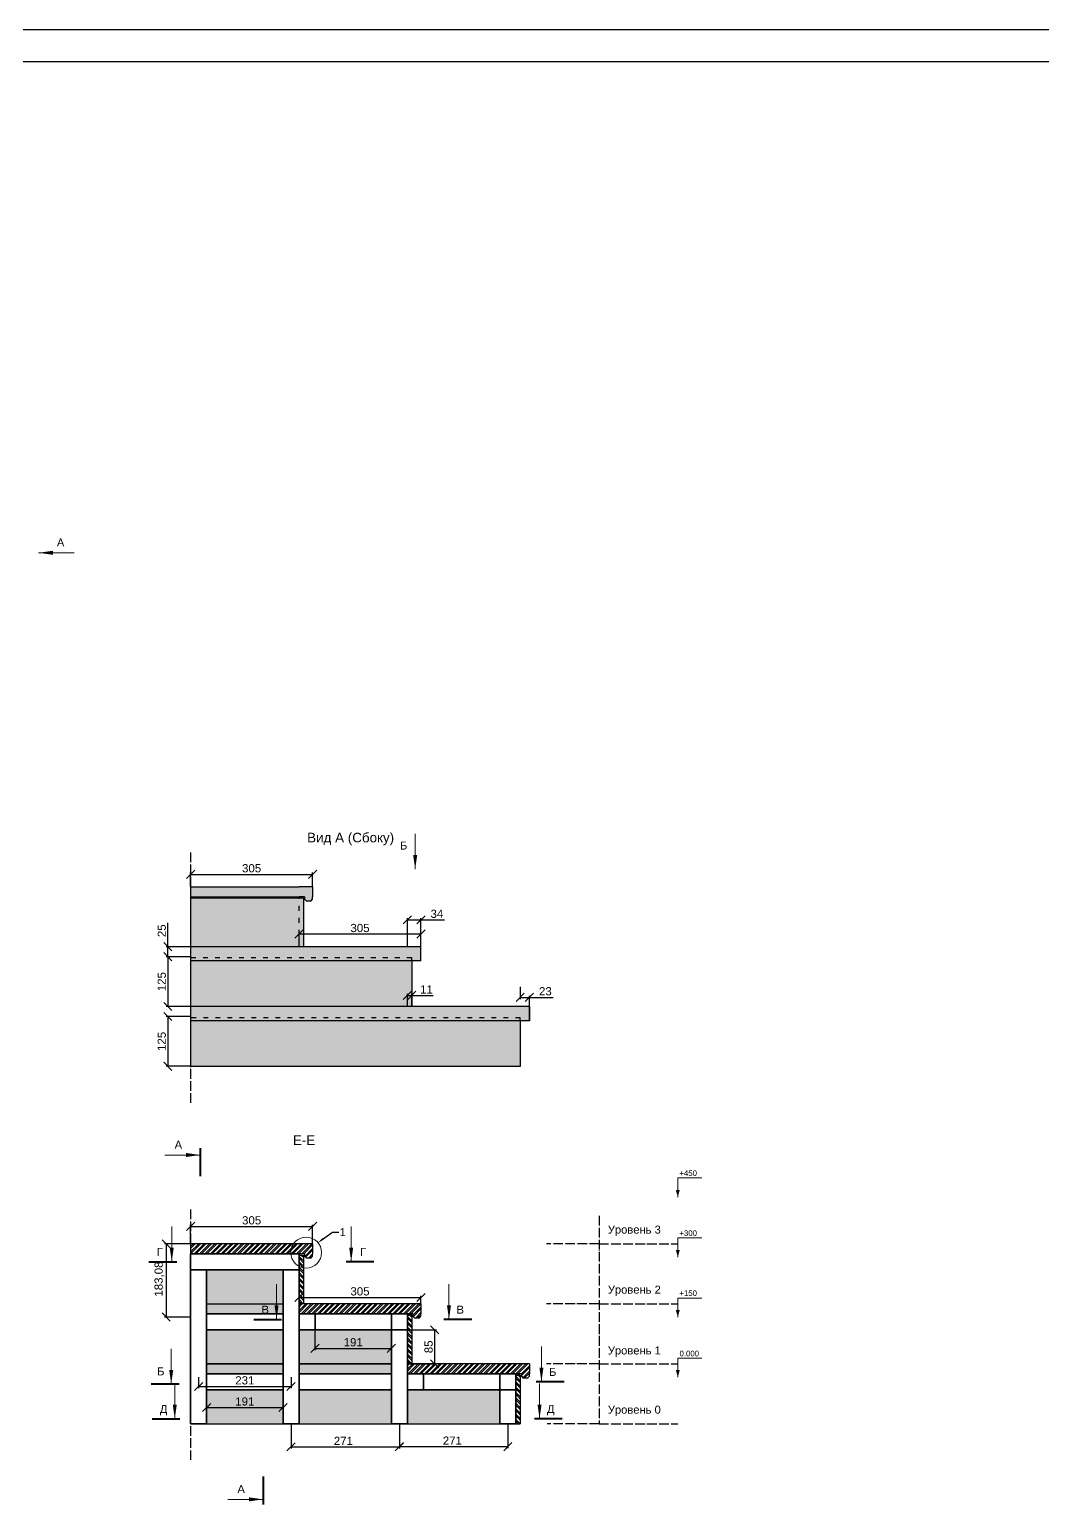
# Model space of a CAD drawing. Header units: millimetres. Extents: x 0 to 13456, y 0 to 9504.
# Drawn here: x 4032 to 6565, y 5818 to 9504 of the extents above; entities that cross this region are included whole.
import ezdxf
from ezdxf import colors
from ezdxf.entities.mleader import LeaderData, LeaderLine
from ezdxf.math import Vec2, Vec3

# ---------------------------------------------------------------- set-up
doc = ezdxf.new("R2010")
doc.units = ezdxf.units.MM
doc.linetypes.add('ACAD_ISO03W100', pattern=[30, 12, -18])
doc.linetypes.add('ACAD_ISO04W100', pattern=[30, 24, -3, 0, -3])
for name, color, linetype in [('Доска МПК 11х145х3000', 32, 'Continuous'), ('Доска невидимый', 32, 'ACAD_ISO03W100'), ('Заливка доски', 32, 'Continuous'), ('Заливка ступени', 52, 'Continuous'), ('Оси', 120, 'ACAD_ISO04W100'), ('Рамка', 7, 'Continuous')]:
    doc.layers.add(name, color=color, linetype=linetype)
for name, color, linetype, lineweight in [('Профиль 40x40', 220, 'Continuous', 35), ('Размеры', 150, 'Continuous', 0), ('Стойки 40x40', 7, 'Continuous', 35), ('Ступень СМ305', 52, 'Continuous', 30)]:
    doc.layers.add(name, color=color, linetype=linetype, lineweight=lineweight)
doc.styles.get("Standard").update_dxf_attribs({"font": 'arial.ttf'})
doc.dimstyles.new('Копия Аннотативный', dxfattribs={"dimscale": 0, "dimtxt": 20.5, "dimasz": 20.5, "dimexe": 4.25, "dimexo": 0.625, "dimgap": 4.625, "dimtad": 1, "dimtxsty": 'Standard', "dimblk": 'OBLIQUE', "dimcen": 20.5, "dimclrd": 256, "dimclrt": 256, "dimadec": 0, "dimazin": 0, "dimtfac": 1, "dimtmove": 0, "dimatfit": 3, "dimfxl": 1, "dimtfillclr": 4, "dimarcsym": 0})

# ---------------------------------------------------------------- blocks, each defined once
blk = doc.blocks.new('_Oblique')
at = {"color": 0, "linetype": 'ByBlock', "lineweight": -2}
blk.add_line((-0.5, -0.5), (0.5, 0.5), dxfattribs=at)
blk = doc.blocks.new('*D168')
at = {"layer": 'Defpoints', "color": 0, "transparency": 16777216}
for p in [(5011.2, 7278.8), (4977.2, 7211.7), (5011.2, 7211.7)]:
    blk.add_point(p, dxfattribs=at)
at = {"layer": 'Размеры', "color": 0, "lineweight": -2, "transparency": 16777216}
for p, q in [((4977.2, 7212.3), (4977.2, 7283)), ((5011.2, 7212.3), (5011.2, 7283))]:
    blk.add_line(p, q, dxfattribs=at)
at = {"layer": 'Размеры', "lineweight": -2, "transparency": 16777216}
for p, q in [((4977.2, 7278.8), (5011.2, 7278.8)), ((5011.2, 7278.8), (5070.2, 7278.8))]:
    blk.add_line(p, q, dxfattribs=at)
at = {"layer": 'Размеры', "lineweight": -2, "transparency": 16777216, "xscale": 20.5, "yscale": 20.5, "zscale": 20.5, "rotation": 180}
blk.add_blockref('_Oblique', (4977.2, 7278.8), dxfattribs=at)
at = {"layer": 'Размеры', "lineweight": -2, "transparency": 16777216, "xscale": 20.5, "yscale": 20.5, "zscale": 20.5}
blk.add_blockref('_Oblique', (5011.2, 7278.8), dxfattribs=at)
at = {"layer": 'Размеры', "transparency": 16777216, "insert": (5051, 7293.8), "char_height": 20.5, "attachment_point": 5}
blk.add_mtext('34', dxfattribs=at)
blk = doc.blocks.new('*D169')
at = {"layer": 'Defpoints', "color": 0, "transparency": 16777216}
for p in [(4988.2, 7090), (4977.2, 7063), (4988.2, 7063)]:
    blk.add_point(p, dxfattribs=at)
at = {"layer": 'Размеры', "color": 0, "lineweight": -2, "transparency": 16777216}
for p, q in [((4977.2, 7063.7), (4977.2, 7094.3)), ((4988.2, 7063.7), (4988.2, 7094.3))]:
    blk.add_line(p, q, dxfattribs=at)
at = {"layer": 'Размеры', "lineweight": -2, "transparency": 16777216}
for p, q in [((4977.2, 7090), (4988.2, 7090)), ((4988.2, 7090), (5041.4, 7090))]:
    blk.add_line(p, q, dxfattribs=at)
at = {"layer": 'Размеры', "lineweight": -2, "transparency": 16777216, "xscale": 20.5, "yscale": 20.5, "zscale": 20.5, "rotation": 180}
blk.add_blockref('_Oblique', (4977.2, 7090), dxfattribs=at)
at = {"layer": 'Размеры', "lineweight": -2, "transparency": 16777216, "xscale": 20.5, "yscale": 20.5, "zscale": 20.5}
blk.add_blockref('_Oblique', (4988.2, 7090), dxfattribs=at)
at = {"layer": 'Размеры', "transparency": 16777216, "insert": (5025.1, 7105), "char_height": 20.5, "attachment_point": 5}
blk.add_mtext('11', dxfattribs=at)
blk = doc.blocks.new('*D170')
at = {"layer": 'Defpoints', "color": 0, "transparency": 16777216}
for p in [(4435.2, 7186.7), (4378.2, 7062.4), (4435.2, 7062.4)]:
    blk.add_point(p, dxfattribs=at)
at = {"layer": 'Размеры', "color": 0, "lineweight": -2, "transparency": 16777216}
for p, q in [((4434.6, 7186.7), (4373.9, 7186.7)), ((4434.6, 7062.4), (4373.9, 7062.4))]:
    blk.add_line(p, q, dxfattribs=at)
at = {"layer": 'Размеры', "lineweight": -2, "transparency": 16777216}
blk.add_line((4378.2, 7186.7), (4378.2, 7062.4), dxfattribs=at)
at = {"layer": 'Размеры', "lineweight": -2, "transparency": 16777216, "xscale": 20.5, "yscale": 20.5, "zscale": 20.5}
for p, rotation in [((4378.2, 7186.7), 90), ((4378.2, 7062.4), 270)]:
    blk.add_blockref('_Oblique', p, dxfattribs=dict(at, rotation=rotation))
at = {"layer": 'Размеры', "transparency": 16777216, "insert": (4363.1, 7124.5), "char_height": 20.5, "attachment_point": 5, "rotation": 90}
blk.add_mtext('125', dxfattribs=at)
blk = doc.blocks.new('*D171')
at = {"layer": 'Defpoints', "color": 0, "transparency": 16777216}
for p in [(4435.2, 7037.4), (4378.2, 6912.8), (4435.2, 6912.8)]:
    blk.add_point(p, dxfattribs=at)
at = {"layer": 'Размеры', "color": 0, "lineweight": -2, "transparency": 16777216}
for p, q in [((4434.6, 7037.4), (4373.9, 7037.4)), ((4434.6, 6912.8), (4373.9, 6912.8))]:
    blk.add_line(p, q, dxfattribs=at)
at = {"layer": 'Размеры', "lineweight": -2, "transparency": 16777216}
blk.add_line((4378.2, 7037.4), (4378.2, 6912.8), dxfattribs=at)
at = {"layer": 'Размеры', "lineweight": -2, "transparency": 16777216, "xscale": 20.5, "yscale": 20.5, "zscale": 20.5}
for p, rotation in [((4378.2, 7037.4), 90), ((4378.2, 6912.8), 270)]:
    blk.add_blockref('_Oblique', p, dxfattribs=dict(at, rotation=rotation))
at = {"layer": 'Размеры', "transparency": 16777216, "insert": (4363.1, 6975.1), "char_height": 20.5, "attachment_point": 5, "rotation": 90}
blk.add_mtext('125', dxfattribs=at)
blk = doc.blocks.new('*D172')
at = {"layer": 'Defpoints', "color": 0, "transparency": 16777216}
for p in [(4706.2, 7243.3), (4706.2, 7211.7), (5011.2, 7211.7)]:
    blk.add_point(p, dxfattribs=at)
at = {"layer": 'Размеры', "color": 0, "lineweight": -2, "transparency": 16777216}
for p, q in [((4706.2, 7212.3), (4706.2, 7247.6)), ((5011.2, 7212.3), (5011.2, 7247.6))]:
    blk.add_line(p, q, dxfattribs=at)
at = {"layer": 'Размеры', "lineweight": -2, "transparency": 16777216}
blk.add_line((5011.2, 7243.3), (4706.2, 7243.3), dxfattribs=at)
at = {"layer": 'Размеры', "lineweight": -2, "transparency": 16777216, "xscale": 20.5, "yscale": 20.5, "zscale": 20.5, "rotation": 180}
blk.add_blockref('_Oblique', (4706.2, 7243.3), dxfattribs=at)
at = {"layer": 'Размеры', "lineweight": -2, "transparency": 16777216, "xscale": 20.5, "yscale": 20.5, "zscale": 20.5}
blk.add_blockref('_Oblique', (5011.2, 7243.3), dxfattribs=at)
at = {"layer": 'Размеры', "transparency": 16777216, "insert": (4858.7, 7258.4), "char_height": 20.5, "attachment_point": 5}
blk.add_mtext('305', dxfattribs=at)
blk = doc.blocks.new('*D151')
at = {"layer": 'Defpoints', "color": 0, "transparency": 16777216}
for p in [(5259.2, 7112.4), (5282.2, 7085.2), (5282.2, 7026.7)]:
    blk.add_point(p, dxfattribs=at)
at = {"layer": 'Размеры', "color": 0, "lineweight": -2, "transparency": 16777216}
for p, q in [((5259.2, 7111.8), (5259.2, 7080.9)), ((5282.2, 7027.3), (5282.2, 7089.4))]:
    blk.add_line(p, q, dxfattribs=at)
at = {"layer": 'Размеры', "lineweight": -2, "transparency": 16777216}
for p, q in [((5259.2, 7085.2), (5282.2, 7085.2)), ((5282.2, 7085.2), (5341.7, 7085.2))]:
    blk.add_line(p, q, dxfattribs=at)
at = {"layer": 'Размеры', "lineweight": -2, "transparency": 16777216, "xscale": 20.5, "yscale": 20.5, "zscale": 20.5, "rotation": 180}
blk.add_blockref('_Oblique', (5259.2, 7085.2), dxfattribs=at)
at = {"layer": 'Размеры', "lineweight": -2, "transparency": 16777216, "xscale": 20.5, "yscale": 20.5, "zscale": 20.5}
blk.add_blockref('_Oblique', (5282.2, 7085.2), dxfattribs=at)
at = {"layer": 'Размеры', "transparency": 16777216, "insert": (5322.2, 7100.3), "char_height": 20.5, "attachment_point": 5}
blk.add_mtext('23', dxfattribs=at)
blk = doc.blocks.new('*D152')
at = {"layer": 'Defpoints', "color": 0, "transparency": 16777216}
for p in [(4378.2, 7211.7), (4435.2, 7211.7), (4378.2, 7186.7)]:
    blk.add_point(p, dxfattribs=at)
at = {"layer": 'Размеры', "lineweight": -2, "transparency": 16777216}
for p, q in [((4378.2, 7211.7), (4378.2, 7271.3)), ((4378.2, 7186.7), (4378.2, 7211.7))]:
    blk.add_line(p, q, dxfattribs=at)
at = {"layer": 'Размеры', "color": 0, "lineweight": -2, "transparency": 16777216}
for p, q in [((4434.6, 7211.7), (4373.9, 7211.7)), ((4378.8, 7186.7), (4382.4, 7186.7))]:
    blk.add_line(p, q, dxfattribs=at)
at = {"layer": 'Размеры', "lineweight": -2, "transparency": 16777216, "xscale": 20.5, "yscale": 20.5, "zscale": 20.5}
for p, rotation in [((4378.2, 7211.7), 90), ((4378.2, 7186.7), 270)]:
    blk.add_blockref('_Oblique', p, dxfattribs=dict(at, rotation=rotation))
at = {"layer": 'Размеры', "transparency": 16777216, "insert": (4363.1, 7251.7), "char_height": 20.5, "attachment_point": 5, "rotation": 90}
blk.add_mtext('25', dxfattribs=at)
blk = doc.blocks.new('*D153')
at = {"layer": 'Defpoints', "color": 0, "transparency": 16777216}
for p in [(4740.2, 7392.6), (4435.2, 7361.7), (4740.2, 7361.7)]:
    blk.add_point(p, dxfattribs=at)
at = {"layer": 'Размеры', "color": 0, "lineweight": -2, "transparency": 16777216}
for p, q in [((4435.2, 7362.3), (4435.2, 7396.9)), ((4740.2, 7362.3), (4740.2, 7396.9))]:
    blk.add_line(p, q, dxfattribs=at)
at = {"layer": 'Размеры', "lineweight": -2, "transparency": 16777216}
blk.add_line((4435.2, 7392.6), (4740.2, 7392.6), dxfattribs=at)
at = {"layer": 'Размеры', "lineweight": -2, "transparency": 16777216, "xscale": 20.5, "yscale": 20.5, "zscale": 20.5, "rotation": 180}
blk.add_blockref('_Oblique', (4435.2, 7392.6), dxfattribs=at)
at = {"layer": 'Размеры', "lineweight": -2, "transparency": 16777216, "xscale": 20.5, "yscale": 20.5, "zscale": 20.5}
blk.add_blockref('_Oblique', (4740.2, 7392.6), dxfattribs=at)
at = {"layer": 'Размеры', "transparency": 16777216, "insert": (4587.7, 7407.7), "char_height": 20.5, "attachment_point": 5}
blk.add_mtext('305', dxfattribs=at)
blk = doc.blocks.new('Ступень из ДПК CM 305')
at = {"layer": 'Ступень СМ305'}
for p, q in [((103547.4, 186120.8), (103242.4, 186120.8)), ((103242.4, 186120.8), (103242.4, 186095.8)), ((103547.4, 186120.8), (103547.4, 186095.8)), ((103527.4, 186095.8), (103242.4, 186095.8)), ((103527.4, 186095.8), (103524.4, 186095.8)), ((103527.4, 186095.8), (103527.4, 186089.8)), ((103527.4, 186089.8), (103531.4, 186085.8)), ((103531.4, 186085.8), (103543.4, 186085.8)), ((103543.4, 186085.8), (103547.4, 186089.8)), ((103547.4, 186089.8), (103547.4, 186095.8))]:
    blk.add_line(p, q, dxfattribs=at)
blk = doc.blocks.new('*D154')
at = {"layer": 'Defpoints', "color": 0, "transparency": 16777216}
for p in [(4435.2, 6469.3), (4374.1, 6286.2), (4435.2, 6286.2)]:
    blk.add_point(p, dxfattribs=at)
at = {"layer": 'Размеры', "color": 0, "lineweight": -2, "transparency": 16777216}
for p, q in [((4434.6, 6469.3), (4369.8, 6469.3)), ((4434.6, 6286.2), (4369.8, 6286.2))]:
    blk.add_line(p, q, dxfattribs=at)
at = {"layer": 'Размеры', "lineweight": -2, "transparency": 16777216}
blk.add_line((4374.1, 6469.3), (4374.1, 6286.2), dxfattribs=at)
at = {"layer": 'Размеры', "lineweight": -2, "transparency": 16777216, "xscale": 20.5, "yscale": 20.5, "zscale": 20.5}
for p, rotation in [((4374.1, 6469.3), 90), ((4374.1, 6286.2), 270)]:
    blk.add_blockref('_Oblique', p, dxfattribs=dict(at, rotation=rotation))
at = {"layer": 'Размеры', "transparency": 16777216, "insert": (4357.1, 6381.1), "char_height": 20.5, "attachment_point": 5, "rotation": 90}
blk.add_mtext('183,08', dxfattribs=at)
blk = doc.blocks.new('*D155')
at = {"layer": 'Defpoints', "color": 0, "transparency": 16777216}
for p in [(4740.2, 6512.7), (4435.2, 6469.3), (4740.2, 6469.3)]:
    blk.add_point(p, dxfattribs=at)
at = {"layer": 'Размеры', "color": 0, "lineweight": -2, "transparency": 16777216}
for p, q in [((4435.2, 6469.9), (4435.2, 6516.9)), ((4740.2, 6469.9), (4740.2, 6516.9))]:
    blk.add_line(p, q, dxfattribs=at)
at = {"layer": 'Размеры', "lineweight": -2, "transparency": 16777216}
blk.add_line((4435.2, 6512.7), (4740.2, 6512.7), dxfattribs=at)
at = {"layer": 'Размеры', "lineweight": -2, "transparency": 16777216, "xscale": 20.5, "yscale": 20.5, "zscale": 20.5, "rotation": 180}
blk.add_blockref('_Oblique', (4435.2, 6512.7), dxfattribs=at)
at = {"layer": 'Размеры', "lineweight": -2, "transparency": 16777216, "xscale": 20.5, "yscale": 20.5, "zscale": 20.5}
blk.add_blockref('_Oblique', (4740.2, 6512.7), dxfattribs=at)
at = {"layer": 'Размеры', "transparency": 16777216, "insert": (4587.7, 6527.8), "char_height": 20.5, "attachment_point": 5}
blk.add_mtext('305', dxfattribs=at)
blk = doc.blocks.new('*D156')
at = {"layer": 'Defpoints', "color": 0, "transparency": 16777216}
for p in [(4706.2, 6319.3), (5011.2, 6335.2), (5011.2, 6319.3)]:
    blk.add_point(p, dxfattribs=at)
at = {"layer": 'Размеры', "color": 0, "lineweight": -2, "transparency": 16777216}
for p, q in [((4706.2, 6319.9), (4706.2, 6339.4)), ((5011.2, 6319.9), (5011.2, 6339.4))]:
    blk.add_line(p, q, dxfattribs=at)
at = {"layer": 'Размеры', "lineweight": -2, "transparency": 16777216}
blk.add_line((4706.2, 6335.2), (5011.2, 6335.2), dxfattribs=at)
at = {"layer": 'Размеры', "lineweight": -2, "transparency": 16777216, "xscale": 20.5, "yscale": 20.5, "zscale": 20.5, "rotation": 180}
blk.add_blockref('_Oblique', (4706.2, 6335.2), dxfattribs=at)
at = {"layer": 'Размеры', "lineweight": -2, "transparency": 16777216, "xscale": 20.5, "yscale": 20.5, "zscale": 20.5}
blk.add_blockref('_Oblique', (5011.2, 6335.2), dxfattribs=at)
at = {"layer": 'Размеры', "transparency": 16777216, "insert": (4858.7, 6350.3), "char_height": 20.5, "attachment_point": 5}
blk.add_mtext('305', dxfattribs=at)
blk = doc.blocks.new('*D157')
at = {"layer": 'Defpoints', "color": 0, "transparency": 16777216}
for p in [(4977.2, 6254.3), (4977.2, 6169.3), (5045.4, 6169.3)]:
    blk.add_point(p, dxfattribs=at)
at = {"layer": 'Размеры', "color": 0, "lineweight": -2, "transparency": 16777216}
for p, q in [((4977.8, 6254.3), (5049.7, 6254.3)), ((4977.8, 6169.3), (5049.7, 6169.3))]:
    blk.add_line(p, q, dxfattribs=at)
at = {"layer": 'Размеры', "lineweight": -2, "transparency": 16777216}
blk.add_line((5045.4, 6254.3), (5045.4, 6169.3), dxfattribs=at)
at = {"layer": 'Размеры', "lineweight": -2, "transparency": 16777216, "xscale": 20.5, "yscale": 20.5, "zscale": 20.5}
for p, rotation in [((5045.4, 6254.3), 90), ((5045.4, 6169.3), 270)]:
    blk.add_blockref('_Oblique', p, dxfattribs=dict(at, rotation=rotation))
at = {"layer": 'Размеры', "transparency": 16777216, "insert": (5030.3, 6211.8), "char_height": 20.5, "attachment_point": 5, "rotation": 90}
blk.add_mtext('85', dxfattribs=at)
blk = doc.blocks.new('*D158')
at = {"layer": 'Defpoints', "color": 0, "transparency": 16777216}
for p in [(4746.2, 6254.3), (4937.2, 6254.3), (4937.2, 6208)]:
    blk.add_point(p, dxfattribs=at)
at = {"layer": 'Размеры', "color": 0, "lineweight": -2, "transparency": 16777216}
for p, q in [((4746.2, 6253.7), (4746.2, 6203.8)), ((4937.2, 6253.7), (4937.2, 6203.8))]:
    blk.add_line(p, q, dxfattribs=at)
at = {"layer": 'Размеры', "lineweight": -2, "transparency": 16777216}
blk.add_line((4746.2, 6208), (4937.2, 6208), dxfattribs=at)
at = {"layer": 'Размеры', "lineweight": -2, "transparency": 16777216, "xscale": 20.5, "yscale": 20.5, "zscale": 20.5, "rotation": 180}
blk.add_blockref('_Oblique', (4746.2, 6208), dxfattribs=at)
at = {"layer": 'Размеры', "lineweight": -2, "transparency": 16777216, "xscale": 20.5, "yscale": 20.5, "zscale": 20.5}
blk.add_blockref('_Oblique', (4937.2, 6208), dxfattribs=at)
at = {"layer": 'Размеры', "transparency": 16777216, "insert": (4841.7, 6223.1), "char_height": 20.5, "attachment_point": 5}
blk.add_mtext('191', dxfattribs=at)
blk = doc.blocks.new('*D208')
at = {"layer": 'Defpoints', "color": 0, "transparency": 16777216}
for p in [(4666.2, 6060.1), (4475.2, 6019.3), (4666.2, 6019.3)]:
    blk.add_point(p, dxfattribs=at)
at = {"layer": 'Размеры', "color": 0, "lineweight": -2, "transparency": 16777216}
for p, q in [((4475.2, 6020), (4475.2, 6064.4)), ((4666.2, 6020), (4666.2, 6064.4))]:
    blk.add_line(p, q, dxfattribs=at)
at = {"layer": 'Размеры', "lineweight": -2, "transparency": 16777216}
blk.add_line((4475.2, 6060.1), (4666.2, 6060.1), dxfattribs=at)
at = {"layer": 'Размеры', "lineweight": -2, "transparency": 16777216, "xscale": 20.5, "yscale": 20.5, "zscale": 20.5, "rotation": 180}
blk.add_blockref('_Oblique', (4475.2, 6060.1), dxfattribs=at)
at = {"layer": 'Размеры', "lineweight": -2, "transparency": 16777216, "xscale": 20.5, "yscale": 20.5, "zscale": 20.5}
blk.add_blockref('_Oblique', (4666.2, 6060.1), dxfattribs=at)
at = {"layer": 'Размеры', "transparency": 16777216, "insert": (4570.7, 6075.2), "char_height": 20.5, "attachment_point": 5}
blk.add_mtext('191', dxfattribs=at)
blk = doc.blocks.new('*D209')
at = {"layer": 'Defpoints', "color": 0, "transparency": 16777216}
for p in [(4455.2, 6136.3), (4686.2, 6136.3), (4686.2, 6112.8)]:
    blk.add_point(p, dxfattribs=at)
at = {"layer": 'Размеры', "color": 0, "lineweight": -2, "transparency": 16777216}
for p, q in [((4455.2, 6135.6), (4455.2, 6108.6)), ((4686.2, 6135.6), (4686.2, 6108.6))]:
    blk.add_line(p, q, dxfattribs=at)
at = {"layer": 'Размеры', "lineweight": -2, "transparency": 16777216}
blk.add_line((4455.2, 6112.8), (4686.2, 6112.8), dxfattribs=at)
at = {"layer": 'Размеры', "lineweight": -2, "transparency": 16777216, "xscale": 20.5, "yscale": 20.5, "zscale": 20.5, "rotation": 180}
blk.add_blockref('_Oblique', (4455.2, 6112.8), dxfattribs=at)
at = {"layer": 'Размеры', "lineweight": -2, "transparency": 16777216, "xscale": 20.5, "yscale": 20.5, "zscale": 20.5}
blk.add_blockref('_Oblique', (4686.2, 6112.8), dxfattribs=at)
at = {"layer": 'Размеры', "transparency": 16777216, "insert": (4570.7, 6127.9), "char_height": 20.5, "attachment_point": 5}
blk.add_mtext('231', dxfattribs=at)
blk = doc.blocks.new('*D210')
at = {"layer": 'Defpoints', "color": 0, "transparency": 16777216}
for p in [(4686.2, 6019.3), (4957.2, 6019.3), (4957.2, 5961.9)]:
    blk.add_point(p, dxfattribs=at)
at = {"layer": 'Размеры', "color": 0, "lineweight": -2, "transparency": 16777216}
for p, q in [((4686.2, 6018.7), (4686.2, 5957.6)), ((4957.2, 6018.7), (4957.2, 5957.6))]:
    blk.add_line(p, q, dxfattribs=at)
at = {"layer": 'Размеры', "lineweight": -2, "transparency": 16777216}
blk.add_line((4686.2, 5961.9), (4957.2, 5961.9), dxfattribs=at)
at = {"layer": 'Размеры', "lineweight": -2, "transparency": 16777216, "xscale": 20.5, "yscale": 20.5, "zscale": 20.5, "rotation": 180}
blk.add_blockref('_Oblique', (4686.2, 5961.9), dxfattribs=at)
at = {"layer": 'Размеры', "lineweight": -2, "transparency": 16777216, "xscale": 20.5, "yscale": 20.5, "zscale": 20.5}
blk.add_blockref('_Oblique', (4957.2, 5961.9), dxfattribs=at)
at = {"layer": 'Размеры', "transparency": 16777216, "insert": (4817.2, 5976.8), "char_height": 20.5, "attachment_point": 5}
blk.add_mtext('271', dxfattribs=at)
blk = doc.blocks.new('*D211')
at = {"layer": 'Defpoints', "color": 0, "transparency": 16777216}
for p in [(4957.2, 6019.3), (5228.2, 6019.3), (5228.2, 5962.5)]:
    blk.add_point(p, dxfattribs=at)
at = {"layer": 'Размеры', "color": 0, "lineweight": -2, "transparency": 16777216}
for p, q in [((4957.2, 6018.7), (4957.2, 5958.2)), ((5228.2, 6018.7), (5228.2, 5958.2))]:
    blk.add_line(p, q, dxfattribs=at)
at = {"layer": 'Размеры', "lineweight": -2, "transparency": 16777216}
blk.add_line((4957.2, 5962.5), (5228.2, 5962.5), dxfattribs=at)
at = {"layer": 'Размеры', "lineweight": -2, "transparency": 16777216, "xscale": 20.5, "yscale": 20.5, "zscale": 20.5, "rotation": 180}
blk.add_blockref('_Oblique', (4957.2, 5962.5), dxfattribs=at)
at = {"layer": 'Размеры', "lineweight": -2, "transparency": 16777216, "xscale": 20.5, "yscale": 20.5, "zscale": 20.5}
blk.add_blockref('_Oblique', (5228.2, 5962.5), dxfattribs=at)
at = {"layer": 'Размеры', "transparency": 16777216, "insert": (5089.7, 5977.4), "char_height": 20.5, "attachment_point": 5}
blk.add_mtext('271', dxfattribs=at)
blk = doc.blocks.new('Носик')
at = {"layer": 'Ступень СМ305'}
for p, q in [((141436.5, 185428.8), (141402.5, 185428.8)), ((141436.5, 185428.8), (141436.5, 185403.8)), ((141416.5, 185403.8), (141402.5, 185403.8)), ((141416.5, 185403.8), (141402.5, 185403.8)), ((141416.5, 185403.8), (141416.5, 185397.8)), ((141416.5, 185397.8), (141420.5, 185393.8)), ((141420.5, 185393.8), (141432.5, 185393.8)), ((141432.5, 185393.8), (141436.5, 185397.8)), ((141436.5, 185397.8), (141436.5, 185403.8))]:
    blk.add_line(p, q, dxfattribs=at)

msp = doc.modelspace()

# ---------------------------------------------------------------- hatches: boundary and pattern name
at = {"layer": 'Заливка доски'}
h = msp.add_hatch(dxfattribs=at)
h.set_pattern_fill('ANSI32', color=256, angle=90)
h.set_pattern_definition([(135, (-137795.49, -179109.48), (-6.7351921, -6.7351921), []), (135, (-137795.49, -179104.99), (-6.7351921, -6.7351921), [])])
h.paths.add_polyline_path([(4717.206, 6441.285), (4706.206, 6441.285), (4706.206, 6404.137), (4706.206, 6319.284), (4717.206, 6319.284)])
h.paths.add_polyline_path([(4988.206, 6291.284), (4977.206, 6291.284), (4977.206, 6254.284), (4977.206, 6169.285), (4988.206, 6169.285)])
h.paths.add_polyline_path([(5259.206, 6141.283), (5248.206, 6141.283), (5248.206, 6104.283), (5248.206, 6019.282), (5259.206, 6019.282)])
at = {"layer": 'Заливка ступени', "true_color": 0xf8f6b0}
h = msp.add_hatch(color=51, dxfattribs=at)
h.dxf.hatch_style = 1
h.paths.add_polyline_path([(4740.206, 7361.674), (4706.206, 7361.674), (4435.206, 7361.676), (4435.206, 7336.676), (4706.206, 7336.676), (4720.206, 7336.676), (4720.206, 7330.674), (4724.206, 7326.674), (4736.206, 7326.674), (4740.206, 7330.674), (4740.206, 7336.674)])
h.paths.add_polyline_path([(5011.206, 7211.676), (4435.206, 7211.676), (4435.206, 7176.676), (5011.206, 7176.676)])
h.paths.add_polyline_path([(5282.206, 7062.359), (4435.206, 7062.359), (4435.206, 7026.675), (5282.206, 7026.675)])
at = {"layer": 'Заливка ступени', "true_color": 0xfff5e1}
h = msp.add_hatch(color=7, dxfattribs=at)
h.dxf.hatch_style = 1
h.paths.add_polyline_path([(5259.206, 7026.675), (4435.206, 7026.675), (4435.206, 6912.785), (5259.206, 6912.358)])
h.paths.add_polyline_path([(4988.206, 7176.676), (4435.206, 7176.676), (4435.206, 7062.359), (4988.206, 7062.359)])
h.paths.add_polyline_path([(4717.206, 7333.676), (4435.206, 7333.676), (4435.206, 7326.676), (4435.206, 7211.676), (4717.206, 7211.676)])
at = {"layer": 'Заливка ступени'}
h = msp.add_hatch(dxfattribs=at)
h.set_pattern_fill('ANSI32', color=256, angle=180)
h.set_pattern_definition([(225, (-94045.727, -164359.107), (6.7351921, -6.7351921), []), (225, (-94050.217, -164359.107), (6.7351921, -6.7351921), [])])
h.paths.add_polyline_path([(4740.206, 6469.285), (4435.206, 6469.285), (4435.206, 6444.285), (4720.206, 6444.285), (4720.206, 6438.285), (4724.206, 6434.285), (4736.206, 6434.285), (4740.206, 6438.285), (4740.206, 6444.285)])
h.paths.add_polyline_path([(5011.206, 6319.284), (4706.206, 6319.284), (4706.206, 6294.284), (4991.206, 6294.284), (4991.206, 6288.284), (4995.206, 6284.284), (5007.206, 6284.284), (5011.206, 6288.284), (5011.206, 6294.284)])
h.paths.add_polyline_path([(5282.206, 6169.283), (4977.206, 6169.283), (4977.206, 6144.283), (5262.206, 6144.283), (5262.206, 6138.283), (5266.206, 6134.283), (5278.206, 6134.283), (5282.206, 6138.283), (5282.206, 6144.283)])
at = {"layer": 'Заливка ступени', "true_color": 0xfff5e1}
h = msp.add_hatch(color=7, dxfattribs=at)
h.dxf.hatch_style = 1
h.paths.add_polyline_path([(4666.206, 6404.137), (4475.206, 6404.137), (4475.206, 6319.284), (4666.206, 6319.284)])
h.paths.add_polyline_path([(4666.206, 6254.284), (4475.206, 6254.284), (4475.206, 6169.283), (4666.206, 6169.283)])
h.paths.add_polyline_path([(4937.206, 6254.284), (4706.206, 6254.284), (4706.206, 6169.283), (4937.206, 6169.283)])
h.paths.add_polyline_path([(4666.206, 6104.283), (4475.206, 6104.283), (4475.206, 6019.35), (4666.206, 6019.35)])
h.paths.add_polyline_path([(4937.206, 6104.283), (4706.206, 6104.283), (4706.206, 6019.35), (4937.206, 6019.35)])
h.paths.add_polyline_path([(5208.206, 6104.283), (4977.206, 6104.283), (4977.206, 6019.35), (5208.206, 6019.35)])
at = {"layer": 'Заливка ступени', "true_color": 0xf8f6b0}
h = msp.add_hatch(color=51, dxfattribs=at)
h.dxf.hatch_style = 1
h.paths.add_polyline_path([(4666.206, 6319.284), (4475.206, 6319.284), (4475.206, 6294.284), (4666.206, 6294.284)])
h.paths.add_polyline_path([(4666.206, 6169.283), (4475.206, 6169.283), (4475.206, 6144.283), (4666.206, 6144.283)])
h.paths.add_polyline_path([(4937.206, 6169.283), (4706.206, 6169.283), (4706.206, 6144.283), (4937.206, 6144.283)])

# ---------------------------------------------------------------- linework, layer by layer
at = {"layer": 'Доска МПК 11х145х3000'}
for p, q in [((4435.206, 7361.676), (4435.206, 6912.785)), ((4435.206, 7333.676), (4717.206, 7333.676)), ((4717.206, 7333.676), (4717.206, 7211.676)), ((4988.206, 7176.676), (4988.206, 7062.359)), ((5259.206, 7026.675), (5259.206, 6912.358)), ((5259.206, 6912.358), (4435.206, 6912.785)), ((4706.206, 6444.285), (4706.206, 6319.284)), ((4706.206, 6441.285), (4717.206, 6441.285)), ((4717.206, 6441.285), (4717.206, 6319.284)), ((4717.206, 6319.284), (4706.206, 6319.284)), ((4977.206, 6294.284), (4977.206, 6169.285)), ((4977.206, 6294.284), (4988.206, 6294.284)), ((4977.206, 6291.284), (4988.206, 6291.284)), ((4988.206, 6291.284), (4988.206, 6169.283)), ((4988.206, 6169.285), (4977.206, 6169.285)), ((5248.206, 6144.283), (5248.206, 6019.284)), ((5248.206, 6144.283), (5259.206, 6144.283)), ((5248.206, 6141.283), (5259.206, 6141.283)), ((5259.206, 6141.283), (5259.206, 6019.282)), ((4475.206, 6019.35), (4666.206, 6019.35)), ((4706.206, 6019.35), (4937.206, 6019.35)), ((4977.206, 6019.35), (5208.206, 6019.35)), ((5248.206, 6019.282), (5259.206, 6019.282))]:
    msp.add_line(p, q, dxfattribs=at)
for points in [[(4475.206, 6254.284), (4666.206, 6254.284), (4666.206, 6169.283), (4475.206, 6169.283)], [(4706.206, 6254.284), (4937.206, 6254.284), (4937.206, 6169.283), (4706.206, 6169.283)]]:
    msp.add_lwpolyline(points, close=True, dxfattribs=at)
at = {"layer": 'Доска невидимый'}
for p, q in [((4706.206, 7211.676), (4706.206, 7333.676)), ((4988.209, 7184.08), (4435.209, 7183.674)), ((4988.206, 7176.676), (4988.206, 7184.08)), ((5259.206, 7034.357), (4435.206, 7034.357)), ((5259.206, 7026.674), (5259.206, 7034.357))]:
    msp.add_line(p, q, dxfattribs=at)
at = {"layer": 'Оси'}
for p, q in [((4435.206, 7447.422), (4435.206, 6820.583)), ((4435.206, 6555.031), (4435.206, 5928.192)), ((5456.455, 6539.336), (5456.455, 6019.284)), ((5456.455, 6469.285), (5324.973, 6469.285)), ((5456.455, 6469.285), (5653.319, 6469.285)), ((5455.927, 6319.284), (5324.973, 6319.284)), ((5456.455, 6319.284), (5653.319, 6319.284)), ((5455.927, 6169.283), (5324.973, 6169.349)), ((5456.455, 6169.285), (5653.319, 6169.285)), ((5456.455, 6019.284), (5326.672, 6019.35)), ((5456.455, 6019.284), (5653.319, 6019.284))]:
    msp.add_line(p, q, dxfattribs=at)
at = {"layer": 'Профиль 40x40'}
for p, q in [((4706.206, 6444.285), (4435.206, 6444.285)), ((4435.206, 6444.285), (4435.206, 6404.137)), ((4706.206, 6444.285), (4706.206, 6404.137)), ((4706.206, 6404.137), (4435.206, 6404.137)), ((4977.206, 6294.284), (4706.206, 6294.284)), ((4706.206, 6254.284), (4977.206, 6254.284)), ((5248.206, 6144.283), (4977.206, 6144.283)), ((5017.206, 6144.283), (5017.206, 6104.283)), ((4977.206, 6104.283), (5248.206, 6104.283))]:
    msp.add_line(p, q, dxfattribs=at)
for points in [[(4475.206, 6294.284), (4666.206, 6294.284), (4666.206, 6254.284), (4475.206, 6254.284)], [(4706.206, 6254.284), (4746.206, 6254.284), (4746.206, 6294.284), (4706.206, 6294.284)], [(4937.206, 6254.284), (4977.206, 6254.284), (4977.206, 6294.284), (4937.206, 6294.284)], [(4475.206, 6144.283), (4666.206, 6144.283), (4666.206, 6104.283), (4475.206, 6104.283)], [(4706.206, 6144.283), (4937.206, 6144.283), (4937.206, 6104.283), (4706.206, 6104.283)], [(5208.206, 6104.283), (5248.206, 6104.283), (5248.206, 6144.283), (5208.206, 6144.283)]]:
    msp.add_lwpolyline(points, close=True, dxfattribs=at)
at = {"layer": 'Размеры', "color": 2}
for p, q in [((4055.19, 8196.227), (4143.654, 8196.227)), ((4996.722, 7405.217), (4996.722, 7493.681)), ((4459.473, 6691.203), (4371.009, 6691.203)), ((4387.967, 6424.211), (4387.967, 6512.675)), ((4836.643, 6424.211), (4836.643, 6512.675)), ((4649.985, 6279.938), (4649.985, 6368.402)), ((5081.235, 6279.938), (5081.235, 6368.402)), ((4386.687, 6118.515), (4386.687, 6206.979)), ((5312.348, 6124.283), (5312.348, 6212.747)), ((4395.598, 6031.609), (4395.598, 6120.073)), ((5307.633, 6031.872), (5307.633, 6120.336)), ((4616.483, 5830.61), (4528.019, 5830.61))]:
    msp.add_line(p, q, dxfattribs=at)
at = {"layer": 'Размеры', "color": 2, "lineweight": 40}
for p, q in [((4459.473, 6708.516), (4459.473, 6638.713)), ((4331.025, 6424.211), (4400.828, 6424.211)), ((4893.585, 6424.211), (4823.782, 6424.211)), ((4593.043, 6279.938), (4662.846, 6279.938)), ((5138.177, 6279.938), (5068.374, 6279.938)), ((5369.29, 6124.283), (5299.487, 6124.283)), ((4406.608, 6118.515), (4336.805, 6118.515)), ((4338.656, 6031.609), (4408.459, 6031.609)), ((5364.575, 6031.872), (5294.772, 6031.872)), ((4616.483, 5887.552), (4616.483, 5817.75))]:
    msp.add_line(p, q, dxfattribs=at)
at = {"layer": 'Размеры'}
for p, q in [((5653.319, 6586.206), (5653.319, 6633.787)), ((5653.319, 6633.787), (5713.494, 6633.787)), ((5653.319, 6436.205), (5653.319, 6483.786)), ((5653.319, 6483.786), (5713.494, 6483.786)), ((5653.319, 6286.203), (5653.319, 6333.785)), ((5653.319, 6333.785), (5713.494, 6333.785)), ((5653.319, 6136.205), (5653.319, 6183.786)), ((5653.319, 6183.786), (5713.494, 6183.786))]:
    msp.add_line(p, q, dxfattribs=at)
at = {"layer": 'Размеры', "color": 2}
for points in [[(4055.19, 8196.227, 0, 10, 0), (4090.8, 8196.227, 10, 10, 0)], [(4996.722, 7405.217, 0, 10, 0), (4996.722, 7440.828, 10, 10, 0)], [(4459.473, 6691.203, 0, 10, 0), (4423.863, 6691.203, 10, 10, 0)], [(4387.967, 6424.211, 0, 10, 0), (4387.967, 6459.822, 10, 10, 0)], [(4836.643, 6424.211, 0, 10, 0), (4836.643, 6459.822, 10, 10, 0)], [(4649.985, 6279.938, 0, 10, 0), (4649.985, 6315.549, 10, 10, 0)], [(5081.235, 6279.938, 0, 10, 0), (5081.235, 6315.549, 10, 10, 0)], [(4386.687, 6118.515, 0, 10, 0), (4386.687, 6154.126, 10, 10, 0)], [(5312.348, 6124.283, 0, 10, 0), (5312.348, 6159.894, 10, 10, 0)], [(4395.598, 6031.609, 0, 10, 0), (4395.598, 6067.22, 10, 10, 0)], [(5307.633, 6031.872, 0, 10, 0), (5307.633, 6067.483, 10, 10, 0)], [(4616.483, 5830.61, 0, 10, 0), (4580.872, 5830.61, 10, 10, 0)]]:
    msp.add_lwpolyline(points, format="xyseb", dxfattribs=at)
at = {"layer": 'Размеры', "color": 2, "const_width": 5}
for points in [[(4055.19, 8196.227), (4055.19, 8196.227)], [(4996.722, 7405.217), (4996.722, 7405.217)], [(4459.473, 6699.308), (4459.473, 6699.308)], [(4387.967, 6424.211), (4387.967, 6424.211)], [(4836.643, 6424.211), (4836.643, 6424.211)], [(4649.985, 6279.938), (4649.985, 6279.938)], [(5081.235, 6279.938), (5081.235, 6279.938)], [(4423.708, 6118.515), (4423.708, 6118.515)], [(5312.348, 6124.283), (5312.348, 6124.283)], [(4395.598, 6031.609), (4395.598, 6031.609)], [(4462.723, 6011.574), (4462.723, 6011.574)], [(5468.838, 6031.609), (5468.838, 6031.609)]]:
    msp.add_lwpolyline(points, dxfattribs=at)
at = {"layer": 'Размеры'}
for points in [[(5653.319, 6586.206, 0, 10, 0), (5653.319, 6604.011, 10, 10, 0)], [(5653.319, 6436.205, 0, 10, 0), (5653.319, 6454.01, 10, 10, 0)], [(5653.319, 6286.203, 0, 10, 0), (5653.319, 6304.009, 10, 10, 0)], [(5653.319, 6136.205, 0, 10, 0), (5653.319, 6154.01, 10, 10, 0)]]:
    msp.add_lwpolyline(points, format="xyseb", dxfattribs=at)
msp.add_circle((4724.053, 6447.335), 38.578, dxfattribs=at)
at = {"layer": 'Рамка'}
for p, q in [((0, 9504), (13456, 9504)), ((320, 9424), (13376, 9424))]:
    msp.add_line(p, q, dxfattribs=at)
at = {"layer": 'Стойки 40x40'}
for p, q in [((4435.206, 6404.137), (4475.206, 6404.285)), ((4435.206, 6019.35), (4435.206, 6404.137)), ((4475.206, 6019.35), (4475.206, 6404.285)), ((4666.206, 6404.285), (4706.206, 6404.137)), ((4666.206, 6404.285), (4666.206, 6019.35)), ((4706.206, 6404.137), (4706.206, 6019.35)), ((4937.206, 6254.284), (4937.206, 6019.35)), ((4977.206, 6254.284), (4977.206, 6019.35)), ((5208.206, 6104.283), (5208.206, 6019.35)), ((5248.206, 6104.283), (5248.206, 6019.35)), ((4475.206, 6019.35), (4435.206, 6019.35)), ((4706.206, 6019.35), (4666.206, 6019.35)), ((4977.206, 6019.35), (4937.206, 6019.35)), ((5248.206, 6019.35), (5208.206, 6019.35))]:
    msp.add_line(p, q, dxfattribs=at)
at = {"layer": 'Ступень СМ305'}
for p, q in [((4435.206, 7361.676), (4435.206, 7326.676)), ((4435.206, 7361.676), (4706.206, 7361.674)), ((4435.206, 7336.676), (4706.206, 7336.676)), ((5011.206, 7211.676), (4435.206, 7211.676)), ((4435.206, 7211.676), (4435.206, 7176.676)), ((5011.206, 7176.676), (5011.206, 7211.676)), ((5011.206, 7176.676), (4435.206, 7176.676)), ((5282.206, 7062.359), (4435.206, 7062.359)), ((5282.206, 7062.359), (5282.206, 7026.675)), ((5282.206, 7026.675), (4435.206, 7026.675))]:
    msp.add_line(p, q, dxfattribs=at)
for points in [[(4475.206, 6319.284), (4666.206, 6319.284), (4666.206, 6294.284), (4475.206, 6294.284)], [(4475.206, 6169.283), (4666.206, 6169.283), (4666.206, 6144.283), (4475.206, 6144.283)], [(4706.206, 6169.283), (4937.206, 6169.283), (4937.206, 6144.283), (4706.206, 6144.283)]]:
    msp.add_lwpolyline(points, close=True, dxfattribs=at)

# ---------------------------------------------------------------- block references
for name, p in [('Носик', (-136696.273, -178067.088)), ('Ступень из ДПК CM 305', (-98807.168, -179651.532)), ('Ступень из ДПК CM 305', (-98536.168, -179801.533)), ('Ступень из ДПК CM 305', (-98265.168, -179951.534))]:
    msp.add_blockref(name, p, dxfattribs=at)

# ---------------------------------------------------------------- texts
at = {"layer": 'Оси'}
for s, p in [('Уровень 3', (5478.384, 6494.793)), ('Уровень 2', (5478.384, 6344.792)), ('Уровень 1', (5478.384, 6192.719)), ('Уровень 0', (5478.384, 6044.792))]:
    msp.add_text(s, height=20, dxfattribs=at).set_placement(p)
at = {"layer": 'Размеры', "color": 7}
for s, p in [('Вид A (Сбоку)', (4726.538, 7472.527)), ('Е-Е', (4690.911, 6716.221))]:
    msp.add_text(s, height=24, dxfattribs=at).set_placement(p)
at = {"layer": 'Размеры'}
for s, p in [('+450', (5657.19, 6638.91)), ('+300', (5657.19, 6488.908)), ('+150', (5657.19, 6338.907)), ('0.000', (5657.63, 6188.119))]:
    msp.add_text(s, height=14, dxfattribs=at).set_placement(p)
at = {"layer": 'Размеры', "color": 2, "char_height": 20}
for s, insert, attachment_point in [('А', (4100.834, 8231.999), 1), ('Б', (4976.873, 7474.604), 3), ('А', (4413.829, 6726.974), 3), ('Г', (4350.474, 6458.978), 1), ('Г', (4874.136, 6458.978), 3), ('В', (4612.492, 6314.705), 1), ('В', (5118.728, 6314.705), 3), ('Б', (4369.804, 6160.446), 3), ('Б', (5349.842, 6159.05), 3), ('Д', (4358.104, 6066.376), 1), ('Д', (5345.126, 6066.639), 3), ('А', (4570.839, 5866.382), 3)]:
    msp.add_mtext(s, dxfattribs=dict(at, insert=insert, attachment_point=attachment_point))

# ---------------------------------------------------------------- dimensions: what is measured, and where the dimension line sits
at = {"layer": 'Размеры'}
for base, p1, p2, picture, middle in [((4740.206, 7392.623), (4435.206, 7361.676), (4740.206, 7361.677), '*D153', (4587.706, 7407.722)), ((5011.206, 7278.75), (4977.206, 7211.676), (5011.206, 7211.676), '*D168', (5050.965, 7293.849)), ((4706.206, 7243.35), (5011.206, 7211.676), (4706.206, 7211.676), '*D172', (4858.706, 7258.449)), ((4988.206, 7090.048), (4977.206, 7063.042), (4988.206, 7063.042), '*D169', (5025.071, 7104.964)), ((5282.206, 7085.158), (5259.206, 7112.421), (5282.206, 7026.675), '*D151', (5322.189, 7100.257)), ((4740.206, 6512.677), (4435.206, 6469.285), (4740.206, 6469.285), '*D155', (4587.706, 6527.776)), ((5011.206, 6335.157), (4706.206, 6319.284), (5011.206, 6319.284), '*D156', (4858.706, 6350.256)), ((4937.206, 6208.011), (4746.206, 6254.284), (4937.206, 6254.284), '*D158', (4841.706, 6223.103)), ((4686.206, 6112.806), (4455.206, 6136.27), (4686.206, 6136.27), '*D209', (4570.706, 6127.905)), ((4666.206, 6060.134), (4475.206, 6019.35), (4666.206, 6019.35), '*D208', (4570.706, 6075.225))]:
    dim = msp.add_linear_dim(base=base, p1=p1, p2=p2, dimstyle='Копия Аннотативный', dxfattribs=at)
    dim.commit()
    dim.dimension.update_dxf_attribs({"geometry": picture, "text_midpoint": middle})
for base, p1, p2, picture, middle in [((4378.17, 7211.676), (4378.17, 7186.675), (4435.206, 7211.676), '*D152', (4363.078, 7251.735)), ((5045.433, 6169.285), (4977.206, 6254.284), (4977.206, 6169.285), '*D157', (5030.341, 6211.785))]:
    dim = msp.add_linear_dim(base=base, p1=p1, p2=p2, angle=90, dimstyle='Копия Аннотативный', dxfattribs=at)
    dim.commit()
    dim.dimension.update_dxf_attribs({"geometry": picture, "text_midpoint": middle})
for base, p1, p2, picture, middle in [((4378.17, 7062.359), (4435.206, 7186.675), (4435.206, 7062.359), '*D170', (4363.078, 7124.517)), ((4378.17, 6912.785), (4435.206, 7037.358), (4435.206, 6912.785), '*D171', (4363.078, 6975.071))]:
    dim = msp.add_linear_dim(base=base, p1=p1, p2=p2, angle=90, text='125', dimstyle='Копия Аннотативный', dxfattribs=at)
    dim.commit()
    dim.dimension.update_dxf_attribs({"geometry": picture, "text_midpoint": middle})
dim = msp.add_linear_dim(base=(4374.071, 6286.205), p1=(4435.206, 6469.285), p2=(4435.206, 6286.205), angle=90, dimstyle='Копия Аннотативный', dxfattribs=at)
dim.commit()
dim.dimension.update_dxf_attribs({"geometry": '*D154', "text_midpoint": (4374.071, 6381.147), "dimtype": 160})
for base, p1, p2, picture, middle in [((4957.206, 5961.866), (4686.206, 6019.35), (4957.206, 6019.35), '*D210', (4817.17, 5961.866)), ((5228.206, 5962.474), (4957.206, 6019.35), (5228.206, 6019.35), '*D211', (5089.691, 5962.474))]:
    dim = msp.add_linear_dim(base=base, p1=p1, p2=p2, dimstyle='Копия Аннотативный', dxfattribs=at)
    dim.commit()
    dim.dimension.update_dxf_attribs({"geometry": picture, "text_midpoint": middle, "dimtype": 160})

# ---------------------------------------------------------------- leaders
ml = msp.add_multileader_mtext('Standard', dxfattribs=at)
ml.set_content('1', color=256)
ml.set_leader_properties()
ml.build(insert=Vec2(0, 0))
ml.multileader.update_dxf_attribs({"dogleg_length": 16, "arrow_head_size": 16})
ctx = ml.context
ctx.base_point, ctx.char_height, ctx.arrow_head_size, ctx.plane_origin = Vec3(4805.629, 6498.505), 20, 16, Vec3(4768.071, 6469.286)
notes = []
notes.append((ctx, [(0, (1, 1, 0), (4789.629, 6498.505), (1, 0), 16, [(0, [(4753.559, 6472.187)], 0, [])])]))
ctx.mtext.insert, ctx.mtext.flow_direction = Vec3(4807.629, 6508.505), 5
for ctx, leaders in notes:
    for number, flags, end, landing, length, lines in leaders:
        leader = LeaderData()
        leader.index, (leader.has_last_leader_line, leader.has_dogleg_vector, leader.attachment_direction) = number, flags
        leader.last_leader_point, leader.dogleg_vector, leader.dogleg_length = Vec3(end), Vec3(landing), length
        for number, points, colour, breaks in lines:
            line = LeaderLine()
            line.index, line.vertices, line.color, line.breaks = number, Vec3.list(points), colors.encode_raw_color(colour), breaks
            leader.lines.append(line)
        ctx.leaders.append(leader)

doc.saveas('drawing.dxf')
